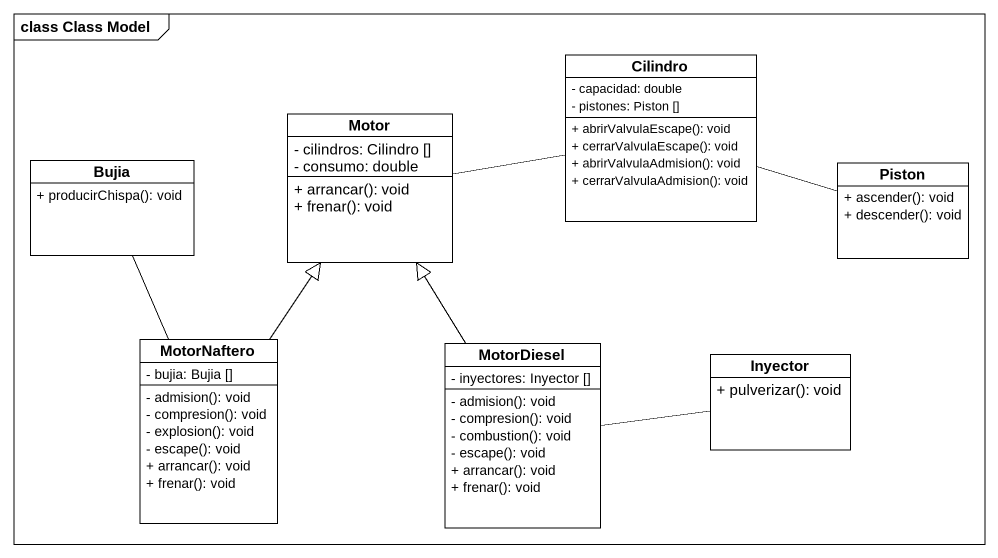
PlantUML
@startuml
mainframe class Class Model
hide circle
hide empty members
skinparam classAttributeIconSize 0
class Cilindro {
  - capacidad: double
  - pistones: Piston []
  + abrirValvulaEscape(): void
  + cerrarValvulaEscape(): void
  + abrirValvulaAdmision(): void
  + cerrarValvulaAdmision(): void
}
class Motor {
  - cilindros: Cilindro []
  - consumo: double
  + arrancar(): void
  + frenar(): void
}
class Bujia {
  + producirChispa(): void
}
class Piston {
  + ascender(): void
  + descender(): void
}
class MotorNaftero {
  - bujia: Bujia []
  - admision(): void
  - compresion(): void
  - explosion(): void
  - escape(): void
  + arrancar(): void
  + frenar(): void
}
class MotorDiesel {
  - inyectores: Inyector []
  - admision(): void
  - compresion(): void
  - combustion(): void
  - escape(): void
  + arrancar(): void
  + frenar(): void
}
class Inyector {
  + pulverizar(): void
}
Motor -right- Cilindro
Piston -left- Cilindro
MotorNaftero -up-|> Motor
MotorNaftero -up- Bujia
MotorDiesel -up-|> Motor
Inyector -left- MotorDiesel
@enduml
